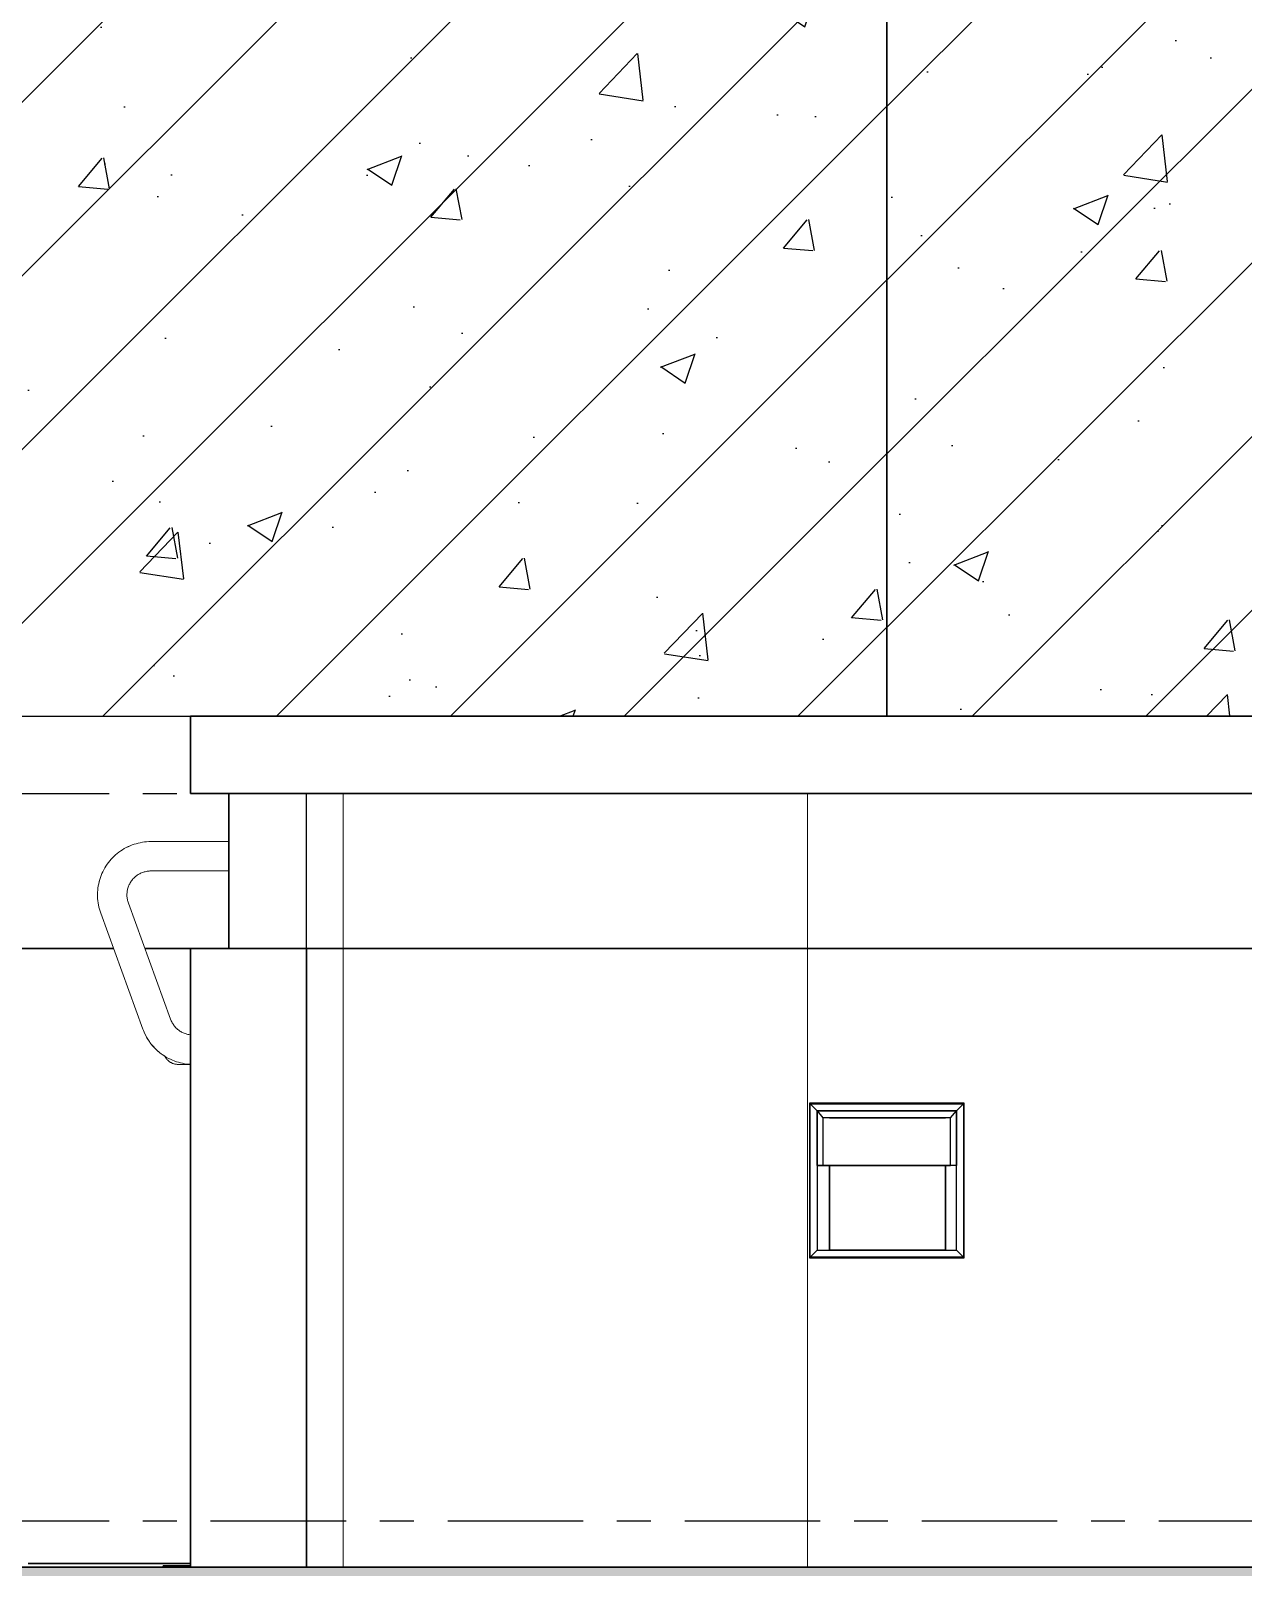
# Model space of a CAD drawing. Header units: millimetres. Extents: x -187664 to 435448, y -313239 to 299894.
# Drawn here: x 312460 to 314026, y 168953 to 170939 of the extents above; entities that cross this region are included whole.
import ezdxf
from ezdxf.xclip import XClip

# ---------------------------------------------------------------- set-up
doc = ezdxf.new("R2010")
doc.units = ezdxf.units.MM
doc.header["$XCLIPFRAME"] = 0
doc.set_wipeout_variables(frame=1)
doc.linetypes.add('CENTER', pattern=[2, 1.25, -0.25, 0.25, -0.25])
doc.linetypes.add('TA_GL_000.70000', pattern=[1.925, 0.7, -0.175, 0.175, -0.175, 0.7])
for name, color, linetype in [('000 - 0_SYM_DWG_GRIDLINE_MAIN_COLOR_251', 7, 'Continuous'), ('000 - CONCRETE_COL_CUT_COLOR_5', 7, 'Continuous'), ('000 - CONCRETE_COL_HATCH_', 7, 'Continuous'), ('000 - CONCRETE_COL_WIPEOUT_', 7, 'Continuous'), ('000 - CONCRETE_PRECAST_MAIN_COLOR_1', 7, 'Continuous'), ('000 - CONCRETE_PRECAST_WIPEOUT_', 7, 'Continuous'), ('000 - EXISTING_BUILDING_MAIN_COLOR_1', 7, 'Continuous'), ('000 - EXISTING_BUILDING_MAIN_COLOR_251', 7, 'Continuous'), ('000 - EXISTING_BUILDING_MAIN_COLOR_3', 7, 'Continuous'), ('000 - EXISTING_BUILDING_WIPEOUT_', 7, 'Continuous'), ('000 - GRID', 7, 'CENTER')]:
    doc.layers.add(name, color=color, linetype=linetype)
doc.styles.add('TA', font='', dxfattribs={"height": 4.5})
doc.styles.get('TA').set_extended_font_data('Cordia New')
pattern_1 = [(50, (1531882.3, 695178.04), (455.46167, -39.84771), [47.625, -523.875]), (355, (1531882.3, 695178.04), (-88.10855, 477.64211), [38.1, -419.10146]), (100.451445, (1531920.25, 695174.7), (367.35312, 437.79438), [40.47502, -445.22561]), (46.1842, (1531882.3, 695305.04), (677.6976, -105.10582), [71.4375, -785.8125]), (96.635558, (1531938.8, 695296.3), (593.51034, 618.5653), [60.71256, -667.83902]), (351.18415, (1531882.3, 695305.04), (593.51034, 618.5653), [57.14992, -628.64933]), (21, (1531945.8, 695273.3), (379.03598, -255.662995), [47.625, -523.875]), (326, (1531945.8, 695273.3), (154.50507, 460.46992), [38.1, -419.1]), (71.451445, (1531977.4, 695252), (533.54105, 204.80692), [40.47502, -445.22484]), (37.5, (1531882.3, 695178.04), (7.721508, 211.387597), [0, -414.02, 0, -425.45, 0, -420.6875]), (7.5, (1531882.3, 695178.04), (167.049156, 250.451437), [0, -242.57, 0, -404.495, 0, -160.3375]), (327.5, (1531740.69, 695178.04), (338.976488, -14.32186), [0, -158.75, 0, -495.3, 0, -657.225]), (317.5, (1531677.2, 695178.04), (370.322953, 63.56623), [0, -206.375, 0, -328.93, 0, -466.725])]

# ---------------------------------------------------------------- blocks, each defined once
blk = doc.blocks.new('Railing - RL10_Baluster Post _Mid_-V1-2140-01 ENTRANCE 1 ELEVATION 1')
at = {"layer": '000 - EXISTING_BUILDING_MAIN_COLOR_1', "color": 7, "lineweight": 9}
for p, q in [((-884057.4, 102804.4), (-884057.4, 102862.5)), ((-884057.4, 102804.4), (-884057.4, 102862.5)), ((-884037.4, 102872.6), (-884037.4, 102804.4)), ((-884037.4, 102872.6), (-884037.4, 102804.4)), ((-884057.4, 102736.4), (-884057.4, 102756.4)), ((-884047.4, 102756.4), (-884047.4, 102756.4)), ((-884047.4, 102756.4), (-884047.4, 102756.4)), ((-884037.4, 102756.4), (-884037.4, 102736.4)), ((-884071.7, 102647.8), (-884071.7, 102736.4)), ((-884023.1, 102736.4), (-884071.7, 102736.4)), ((-884071.7, 102736.4), (-884023.1, 102736.4)), ((-884047.4, 102736.4), (-884057.1, 102736.4)), ((-884057.1, 102736.4), (-884047.4, 102736.4)), ((-884047.4, 102736.4), (-884037.6, 102736.4)), ((-884037.6, 102736.4), (-884047.4, 102736.4)), ((-884023.1, 102736.4), (-884023.1, 102672.5)), ((-884037.4, 102622.6), (-884037.4, 102554.4)), ((-884023.1, 102629.9), (-884023.1, 102550)), ((-884071.7, 102550), (-884071.7, 102605.2)), ((-884057.4, 102554.4), (-884057.4, 102612.5))]:
    blk.add_line(p, q, dxfattribs=at)
at = {"layer": '000 - EXISTING_BUILDING_MAIN_COLOR_1', "color": 7, "lineweight": 9, "flags": 128}
for points in [[(-884057.4, 102804.4), (-884057.4, 102802.9), (-884057.4, 102801.4), (-884057.4, 102799.9), (-884057.4, 102798.4), (-884057.4, 102796.9), (-884057.4, 102795.4), (-884057.4, 102793.9), (-884057.4, 102792.5), (-884057.4, 102791), (-884057.4, 102789.6), (-884057.4, 102788.2), (-884057.4, 102786.9), (-884057.4, 102785.5), (-884057.4, 102784.2), (-884057.4, 102783), (-884057.4, 102781.7), (-884057.4, 102780.5)], [(-884057.4, 102766.4), (-884057.4, 102766.5), (-884057.4, 102766.6), (-884057.4, 102766.7), (-884057.4, 102766.9), (-884057.4, 102767.2), (-884057.4, 102767.5), (-884057.4, 102767.9), (-884057.4, 102768.4), (-884057.4, 102768.9), (-884057.4, 102769.4), (-884057.4, 102770), (-884057.4, 102770.7), (-884057.4, 102771.5), (-884057.4, 102772.2), (-884057.4, 102773.1), (-884057.4, 102773.9), (-884057.4, 102774.9), (-884057.4, 102775.9), (-884057.4, 102776.9), (-884057.4, 102778), (-884057.4, 102779.1), (-884057.4, 102780.2), (-884057.4, 102781.4), (-884057.4, 102782.6), (-884057.4, 102783.9), (-884057.4, 102785.2), (-884057.4, 102786.5), (-884057.4, 102787.9), (-884057.4, 102789.3), (-884057.4, 102790.7), (-884057.4, 102792.1), (-884057.4, 102793.5), (-884057.4, 102795), (-884057.4, 102796.5), (-884057.4, 102798), (-884057.4, 102799.5), (-884057.4, 102801), (-884057.4, 102802.5), (-884057.4, 102804), (-884057.4, 102804.4)], [(-884037.4, 102804.4), (-884037.4, 102802.9), (-884037.4, 102801.4), (-884037.4, 102799.9), (-884037.4, 102798.4), (-884037.4, 102796.9), (-884037.4, 102795.4), (-884037.4, 102793.9), (-884037.4, 102792.5), (-884037.4, 102791), (-884037.4, 102789.6), (-884037.4, 102788.2), (-884037.4, 102786.9), (-884037.4, 102785.5), (-884037.4, 102784.2), (-884037.4, 102783), (-884037.4, 102781.7), (-884037.4, 102780.5), (-884037.4, 102779.4), (-884037.4, 102778.2), (-884037.4, 102777.2), (-884037.4, 102776.1), (-884037.4, 102775.1), (-884037.4, 102774.2), (-884037.4, 102773.3), (-884037.4, 102772.5), (-884037.4, 102771.7), (-884037.4, 102770.9), (-884037.4, 102770.2), (-884037.4, 102769.6), (-884037.4, 102769), (-884037.4, 102768.5), (-884037.4, 102768), (-884037.4, 102767.6), (-884037.4, 102767.3), (-884037.4, 102767), (-884037.4, 102766.8), (-884037.4, 102766.6), (-884037.4, 102766.5), (-884037.4, 102766.4)], [(-884037.4, 102780.2), (-884037.4, 102781.4), (-884037.4, 102782.6), (-884037.4, 102783.9), (-884037.4, 102785.2), (-884037.4, 102786.5), (-884037.4, 102787.9), (-884037.4, 102789.3), (-884037.4, 102790.7), (-884037.4, 102792.1), (-884037.4, 102793.5), (-884037.4, 102795), (-884037.4, 102796.5), (-884037.4, 102798), (-884037.4, 102799.5), (-884037.4, 102801), (-884037.4, 102802.5), (-884037.4, 102804)], [(-884049.9, 102756.7), (-884049.5, 102756.6), (-884049.1, 102756.6), (-884048.7, 102756.5), (-884048.3, 102756.5)], [(-884046.3, 102756.5), (-884045.9, 102756.5), (-884045.5, 102756.6), (-884045.1, 102756.7), (-884044.7, 102756.8), (-884044.3, 102756.9), (-884044, 102757), (-884043.6, 102757.2), (-884043.2, 102757.3), (-884042.9, 102757.5), (-884042.5, 102757.7), (-884042.2, 102757.9), (-884041.8, 102758.1), (-884041.5, 102758.3), (-884041.2, 102758.6), (-884040.9, 102758.8)], [(-884057.4, 102551), (-884057.4, 102552.5), (-884057.4, 102554), (-884057.4, 102554.4)], [(-884037.4, 102554.4), (-884037.4, 102552.9), (-884037.4, 102551.4), (-884037.4, 102550)]]:
    blk.add_lwpolyline(points, dxfattribs=at)
blk = doc.blocks.new('Railing - RL10_Baluster Post _Start_-14379352-2140-01 ENTRANCE 1 ELEVATION 1')
at = {"layer": '000 - EXISTING_BUILDING_MAIN_COLOR_1', "color": 7, "lineweight": 9, "flags": 128}
for points in [[(-885370.6, 102388), (-885374.7, 102388), (-885378.8, 102388), (-885382.6, 102388), (-885386.3, 102388), (-885389.9, 102388), (-885393.3, 102388), (-885396.6, 102388), (-885399.7, 102388), (-885402.6, 102388), (-885405.3, 102388), (-885407.9, 102388), (-885410.3, 102388), (-885412.5, 102388), (-885414.5, 102388), (-885416.3, 102388), (-885417.9, 102388), (-885419.3, 102388), (-885420.5, 102388)], [(-885419.6, 102388), (-885418.3, 102388), (-885416.7, 102388), (-885415, 102388), (-885413, 102388), (-885410.9, 102388), (-885408.6, 102388), (-885406.1, 102388), (-885403.4, 102388), (-885400.5, 102388), (-885397.4, 102388), (-885394.2, 102388), (-885390.9, 102388), (-885387.3, 102388), (-885383.6, 102388), (-885379.8, 102388), (-885375.8, 102388), (-885371.7, 102388), (-885367.5, 102388), (-885363.2, 102388), (-885358.7, 102388), (-885357.4, 102388)], [(-885357.5, 102388), (-885362, 102388), (-885366.3, 102388), (-885369.9, 102388)], [(-885370.6, 102350), (-885374.7, 102350), (-885378.8, 102350), (-885382.6, 102350), (-885386.3, 102350), (-885389.9, 102350), (-885393.3, 102350), (-885396.6, 102350), (-885399.7, 102350), (-885402.6, 102350), (-885405.3, 102350), (-885407.9, 102350), (-885410.3, 102350), (-885412.5, 102350), (-885414.5, 102350), (-885416.3, 102350), (-885417.9, 102350), (-885419.3, 102350), (-885420.5, 102350)], [(-885419.6, 102350), (-885418.3, 102350), (-885416.7, 102350), (-885415, 102350), (-885413, 102350), (-885410.9, 102350), (-885408.6, 102350), (-885406.1, 102350), (-885403.4, 102350), (-885400.5, 102350), (-885397.4, 102350), (-885394.2, 102350), (-885390.9, 102350), (-885387.3, 102350), (-885383.6, 102350), (-885379.8, 102350), (-885375.8, 102350), (-885371.7, 102350), (-885367.5, 102350), (-885363.2, 102350), (-885358.7, 102350), (-885357.4, 102350)], [(-885357.5, 102350), (-885362, 102350), (-885366.3, 102350), (-885369.9, 102350)], [(-885440.9, 102111.6), (-885440.6, 102110.9), (-885440.2, 102110.2), (-885439.9, 102109.6), (-885439.5, 102108.9), (-885439.1, 102108.3), (-885438.6, 102107.7), (-885438.1, 102107.1), (-885437.7, 102106.5), (-885437.1, 102105.9), (-885436.6, 102105.4), (-885436.1, 102104.9), (-885435.5, 102104.4), (-885434.9, 102103.9), (-885434.3, 102103.5), (-885433.6, 102103), (-885433, 102102.6), (-885432.3, 102102.3), (-885431.7, 102101.9), (-885431, 102101.6), (-885430.3, 102101.3), (-885429.5, 102101), (-885428.8, 102100.8), (-885428.1, 102100.6), (-885427.3, 102100.4), (-885426.6, 102100.3), (-885425.9, 102100.2), (-885425.1, 102100.1), (-885424.3, 102100), (-885423.6, 102100), (-885423.4, 102100)], [(-885407.9, 102100), (-885410.3, 102100), (-885412.5, 102100), (-885414.5, 102100), (-885416.3, 102100), (-885417.9, 102100), (-885419.3, 102100), (-885420.5, 102100), (-885421.5, 102100), (-885422.3, 102100), (-885422.8, 102100), (-885423.2, 102100), (-885423.4, 102100), (-885423.4, 102100)], [(-885423.4, 102100), (-885423.3, 102100), (-885423, 102100), (-885422.4, 102100), (-885421.7, 102100), (-885420.8, 102100), (-885419.6, 102100), (-885418.3, 102100), (-885416.7, 102100), (-885415, 102100), (-885413, 102100), (-885410.9, 102100), (-885408.6, 102100), (-885407.4, 102100)]]:
    blk.add_lwpolyline(points, dxfattribs=at)
blk = doc.blocks.new('Railing - Railing-5636891-2140-01 ENTRANCE 1 ELEVATION 1')
at = {"color": 7}
for name in ['Railing - RL10_Baluster Post _Mid_-V1-2140-01 ENTRANCE 1 ELEVATION 1', 'Railing - RL10_Baluster Post _Start_-14379352-2140-01 ENTRANCE 1 ELEVATION 1']:
    blk.add_blockref(name, (0, 0), dxfattribs=at)
blk = doc.blocks.new('DPA_GM_Tactile Tile Line Base - Decision Tactile-12157251-2140-01 ENTRANCE 1 ELEVATION 1')
at = {"layer": '000 - EXISTING_BUILDING_MAIN_COLOR_251'}
h = blk.add_hatch(dxfattribs=at)
h.set_pattern_fill('FP_2', style=0, pattern_type=2)
h.set_pattern_definition([(0, (-885292.4, 101450), (0, 600), []), (90, (-885292.4, 101450), (-600, 4e-14), [])])
h.paths.add_polyline_path([(-885426.1, 101450), (-885407.4, 101450), (-885407.4, 101452), (-885442.4, 101452), (-885442.4, 101450)])
at = {"layer": '000 - EXISTING_BUILDING_MAIN_COLOR_251', "color": 7}
for p, q in [((-885407.4, 101452), (-885442.4, 101452)), ((-885442.4, 101452), (-885407.4, 101452)), ((-885442.4, 101450), (-885442.4, 101452)), ((-885442.4, 101450), (-885442.4, 101452)), ((-885407.4, 101452), (-885442.4, 101452)), ((-885442.4, 101452), (-885407.4, 101452)), ((-885442.4, 101450), (-885442.4, 101452)), ((-885442.4, 101450), (-885442.4, 101452)), ((-885407.4, 101452), (-885442.4, 101452)), ((-885442.4, 101452), (-885407.4, 101452)), ((-885442.4, 101450), (-885442.4, 101452)), ((-885442.4, 101450), (-885442.4, 101452)), ((-885407.4, 101452), (-885442.4, 101452)), ((-885442.4, 101452), (-885407.4, 101452)), ((-885442.4, 101450), (-885442.4, 101452)), ((-885442.4, 101450), (-885442.4, 101452)), ((-885407.4, 101452), (-885442.4, 101452)), ((-885442.4, 101452), (-885407.4, 101452)), ((-885442.4, 101450), (-885442.4, 101452)), ((-885442.4, 101450), (-885442.4, 101452)), ((-885407.4, 101452), (-885442.4, 101452)), ((-885442.4, 101452), (-885407.4, 101452)), ((-885442.4, 101450), (-885442.4, 101452)), ((-885442.4, 101450), (-885442.4, 101452)), ((-885407.4, 101452), (-885442.4, 101452)), ((-885442.4, 101452), (-885407.4, 101452)), ((-885442.4, 101450), (-885442.4, 101452)), ((-885442.4, 101450), (-885442.4, 101452)), ((-885407.4, 101452), (-885442.4, 101452)), ((-885442.4, 101452), (-885407.4, 101452)), ((-885442.4, 101450), (-885442.4, 101452)), ((-885442.4, 101450), (-885442.4, 101452)), ((-885407.4, 101452), (-885442.4, 101452)), ((-885442.4, 101452), (-885407.4, 101452)), ((-885442.4, 101450), (-885442.4, 101452)), ((-885442.4, 101450), (-885442.4, 101452)), ((-885442.4, 101452), (-885407.4, 101452)), ((-885442.4, 101450), (-885442.4, 101452))]:
    blk.add_line(p, q, dxfattribs=at)
blk = doc.blocks.new('Railing - RL8A_Baluster Post _Mid_-V30-2140-01 ENTRANCE 1 ELEVATION 1')
at = {"layer": '000 - EXISTING_BUILDING_MAIN_COLOR_1', "color": 7, "lineweight": 9}
for p, q in [((-884382.4, 102634.3), (-884382.4, 102701)), ((-884362.4, 102711.1), (-884362.4, 102634.3)), ((-884382.4, 102589.3), (-884382.4, 102614.3)), ((-884362.4, 102614.3), (-884362.4, 102589.3)), ((-884397.4, 102550), (-884397.4, 102589.3)), ((-884372.4, 102589.3), (-884397.4, 102589.3)), ((-884396.5, 102589.3), (-884372.4, 102589.3)), ((-884381, 102589.3), (-884363.7, 102589.3)), ((-884363.7, 102589.3), (-884381, 102589.3)), ((-884372.4, 102589.3), (-884359.9, 102589.3)), ((-884347.4, 102589.3), (-884372.4, 102589.3)), ((-884359.1, 102589.3), (-884348.2, 102589.3)), ((-884347.4, 102589.3), (-884347.4, 102550))]:
    blk.add_line(p, q, dxfattribs=at)
at = {"layer": '000 - EXISTING_BUILDING_MAIN_COLOR_1', "color": 7, "lineweight": 9, "flags": 128}
for points in [[(-884382.4, 102634.3), (-884382.4, 102633.5), (-884382.4, 102632.7), (-884382.4, 102631.9), (-884382.4, 102631.1), (-884382.4, 102630.3), (-884382.4, 102629.5), (-884382.4, 102628.8), (-884382.4, 102628), (-884382.4, 102627.2), (-884382.4, 102626.5), (-884382.4, 102625.8), (-884382.4, 102625.1), (-884382.4, 102624.3), (-884382.4, 102623.7), (-884382.4, 102623), (-884382.4, 102622.3), (-884382.4, 102621.7), (-884382.4, 102621.1), (-884382.4, 102620.5), (-884382.4, 102619.9), (-884382.4, 102619.4), (-884382.4, 102618.9), (-884382.4, 102618.4), (-884382.4, 102617.9), (-884382.4, 102617.5), (-884382.4, 102617)], [(-884362.4, 102616.9), (-884362.4, 102617.3), (-884362.4, 102617.8), (-884362.4, 102618.2), (-884362.4, 102618.7), (-884362.4, 102619.2), (-884362.4, 102619.8), (-884362.4, 102620.4), (-884362.4, 102620.9), (-884362.4, 102621.5), (-884362.4, 102622.2), (-884362.4, 102622.8), (-884362.4, 102623.5), (-884362.4, 102624.2), (-884362.4, 102624.9), (-884362.4, 102625.6), (-884362.4, 102626.3), (-884362.4, 102627), (-884362.4, 102627.8), (-884362.4, 102628.6), (-884362.4, 102629.3), (-884362.4, 102630.1), (-884362.4, 102630.9), (-884362.4, 102631.7), (-884362.4, 102632.5), (-884362.4, 102633.3), (-884362.4, 102634.1), (-884362.4, 102634.3)]]:
    blk.add_lwpolyline(points, dxfattribs=at)
at = {"layer": '000 - EXISTING_BUILDING_MAIN_COLOR_1', "color": 7, "lineweight": 9}
blk.add_open_spline([(-884362.4, 102614.3), (-884362.4, 102615.2), (-884362.5, 102616.5), (-884363.1, 102618.1), (-884363.6, 102619.1), (-884364.1, 102619.8), (-884364.6, 102620.6), (-884365.1, 102621.2), (-884365.8, 102621.8), (-884366.5, 102622.4), (-884367.4, 102623), (-884368.5, 102623.6), (-884370.2, 102624.1), (-884372.4, 102624.4), (-884374.6, 102624.1), (-884376.2, 102623.6), (-884377.4, 102623), (-884378.3, 102622.4), (-884379, 102621.8), (-884379.6, 102621.2), (-884380.3, 102620.4), (-884380.9, 102619.5), (-884381.3, 102618.7), (-884381.7, 102617.9), (-884382.2, 102616.5), (-884382.4, 102615.2), (-884382.4, 102614.3)], degree=3, knots=[0, 0, 0, 0, 0.083333, 0.125, 0.166667, 0.1875, 0.208333, 0.25, 0.270833, 0.291667, 0.333333, 0.375, 0.416667, 0.5, 0.583333, 0.625, 0.666667, 0.708333, 0.729167, 0.75, 0.791667, 0.833333, 0.854167, 0.875, 0.916667, 1, 1, 1, 1], dxfattribs=at)
blk = doc.blocks.new('Railing - RL8A_Baluster Post _Start_-17476213-2140-01 ENTRANCE 1 ELEVATION 1')
at = {"layer": '000 - EXISTING_BUILDING_MAIN_COLOR_1', "color": 7, "lineweight": 9}
for p, q in [((-885458.4, 102388), (-885357.4, 102388)), ((-885357.4, 102350), (-885458.4, 102350)), ((-885487.5, 102308.4), (-885432.9, 102158.4)), ((-885468.6, 102145.4), (-885523.2, 102295.4))]:
    blk.add_line(p, q, dxfattribs=at)
at = {"layer": '000 - EXISTING_BUILDING_MAIN_COLOR_1', "color": 7, "lineweight": 9, "flags": 128}
for points in [[(-885523.2, 102295.4), (-885524.1, 102298), (-885524.9, 102300.7), (-885525.6, 102303.4), (-885526.1, 102306.1), (-885526.6, 102308.8), (-885527, 102311.5), (-885527.2, 102314.3), (-885527.3, 102317), (-885527.4, 102319.8), (-885527.3, 102322.5), (-885527.1, 102325.3), (-885526.8, 102328), (-885526.4, 102330.8), (-885525.8, 102333.5), (-885525.2, 102336.2), (-885524.5, 102338.8), (-885523.6, 102341.4), (-885522.7, 102344), (-885521.6, 102346.6), (-885520.5, 102349.1), (-885519.2, 102351.5), (-885517.9, 102354), (-885516.4, 102356.3), (-885514.9, 102358.6), (-885513.3, 102360.8), (-885511.5, 102363), (-885509.7, 102365.1), (-885507.9, 102367.1), (-885505.9, 102369), (-885503.9, 102370.9), (-885501.8, 102372.7), (-885499.6, 102374.4), (-885497.3, 102376), (-885495, 102377.5), (-885492.7, 102378.9), (-885490.2, 102380.2), (-885487.8, 102381.5), (-885485.2, 102382.6), (-885482.7, 102383.6), (-885480.1, 102384.5), (-885477.4, 102385.3), (-885474.8, 102386), (-885472.1, 102386.6), (-885469.4, 102387.1), (-885466.6, 102387.5), (-885463.9, 102387.8), (-885461.1, 102388), (-885458.4, 102388)], [(-885458.4, 102350), (-885459.6, 102350), (-885460.9, 102349.9), (-885462.1, 102349.8), (-885463.3, 102349.6), (-885464.5, 102349.4), (-885465.7, 102349.1), (-885466.9, 102348.8), (-885468.1, 102348.4), (-885469.3, 102348), (-885470.4, 102347.6), (-885471.6, 102347.1), (-885472.7, 102346.5), (-885473.8, 102345.9), (-885474.8, 102345.3), (-885475.9, 102344.6), (-885476.9, 102343.9), (-885477.9, 102343.1), (-885478.8, 102342.3), (-885479.7, 102341.5), (-885480.6, 102340.6), (-885481.5, 102339.7), (-885482.3, 102338.8), (-885483, 102337.8), (-885483.8, 102336.8), (-885484.5, 102335.8), (-885485.1, 102334.7), (-885485.7, 102333.6), (-885486.3, 102332.5), (-885486.8, 102331.4), (-885487.3, 102330.3), (-885487.7, 102329.1), (-885488.1, 102327.9), (-885488.4, 102326.7), (-885488.7, 102325.5), (-885488.9, 102324.3), (-885489.1, 102323.1), (-885489.2, 102321.8), (-885489.3, 102320.6), (-885489.4, 102319.4), (-885489.4, 102318.1), (-885489.3, 102316.9), (-885489.2, 102315.6), (-885489, 102314.4), (-885488.8, 102313.2), (-885488.6, 102312), (-885488.3, 102310.8), (-885487.9, 102309.6), (-885487.5, 102308.4)], [(-885407.4, 102100.1), (-885409.3, 102100.2), (-885412, 102100.5), (-885414.8, 102100.9), (-885417.5, 102101.4), (-885420.2, 102102), (-885422.8, 102102.7), (-885425.5, 102103.5), (-885428.1, 102104.4), (-885430.6, 102105.5), (-885433.2, 102106.6), (-885435.6, 102107.8), (-885438.1, 102109.1), (-885440.4, 102110.6), (-885442.7, 102112.1), (-885445, 102113.7), (-885447.2, 102115.4), (-885449.3, 102117.1), (-885451.3, 102119), (-885453.3, 102120.9), (-885455.2, 102123), (-885457, 102125.1), (-885458.7, 102127.2), (-885460.3, 102129.4), (-885461.8, 102131.7), (-885463.3, 102134.1), (-885464.6, 102136.5), (-885465.9, 102139), (-885467, 102141.5), (-885468.1, 102144), (-885468.6, 102145.4)], [(-885432.9, 102158.4), (-885432.5, 102157.3), (-885432, 102156.1), (-885431.4, 102155), (-885430.8, 102153.9), (-885430.2, 102152.8), (-885429.6, 102151.8), (-885428.8, 102150.8), (-885428.1, 102149.8), (-885427.3, 102148.8), (-885426.5, 102147.9), (-885425.6, 102147), (-885424.7, 102146.2), (-885423.8, 102145.3), (-885422.8, 102144.6), (-885421.8, 102143.8), (-885420.8, 102143.1), (-885419.8, 102142.5), (-885418.7, 102141.8), (-885417.6, 102141.3), (-885416.5, 102140.7), (-885415.3, 102140.2), (-885414.2, 102139.8), (-885413, 102139.4), (-885411.8, 102139.1), (-885410.6, 102138.8), (-885409.4, 102138.5), (-885408.2, 102138.3)]]:
    blk.add_lwpolyline(points, dxfattribs=at)
blk = doc.blocks.new('Railing - Railing-8218938-2140-01 ENTRANCE 1 ELEVATION 1')
at = {"layer": '000 - EXISTING_BUILDING_MAIN_COLOR_1', "color": 7, "lineweight": 9}
for p, q in [((-883477.4, 102949.1), (-884264.6, 102550)), ((-884180.6, 102550), (-883477.4, 102906.5))]:
    blk.add_line(p, q, dxfattribs=at)
at = {"color": 7}
for name in ['Railing - RL8A_Baluster Post _Mid_-V30-2140-01 ENTRANCE 1 ELEVATION 1', 'Railing - RL8A_Baluster Post _Start_-17476213-2140-01 ENTRANCE 1 ELEVATION 1']:
    blk.add_blockref(name, (0, 0), dxfattribs=at)
blk = doc.blocks.new('Top Rail Type - Top Rail_Internal_-8218944-2140-01 ENTRANCE 1 ELEVATION 1')
at = {"layer": '000 - EXISTING_BUILDING_MAIN_COLOR_1', "color": 7, "lineweight": 9}
for p, q in [((-883452.4, 103211.8), (-884372.4, 102745.4)), ((-884355.2, 102711.5), (-883435.2, 103177.9)), ((-884372.4, 102745.4), (-884757.8, 102550)), ((-884673.8, 102550), (-884355.2, 102711.5))]:
    blk.add_line(p, q, dxfattribs=at)
blk = doc.blocks.new('Railing - RL8A_Baluster Post _Mid_-V136-2140-01 ENTRANCE 1 ELEVATION 1')
at = {"layer": '000 - EXISTING_BUILDING_MAIN_COLOR_1', "color": 7, "lineweight": 9}
for p, q in [((-884362.4, 102634.3), (-884362.4, 102707.9)), ((-884382.4, 102697.7), (-884382.4, 102634.3)), ((-884382.4, 102614.3), (-884382.4, 102589.3)), ((-884362.4, 102589.3), (-884362.4, 102614.3)), ((-884372.4, 102589.3), (-884396.5, 102589.3)), ((-884396.5, 102589.3), (-884372.4, 102589.3)), ((-884381, 102589.3), (-884363.7, 102589.3)), ((-884363.7, 102589.3), (-884381, 102589.3)), ((-884372.4, 102589.3), (-884359.9, 102589.3)), ((-884359.9, 102589.3), (-884372.4, 102589.3)), ((-884359.1, 102589.3), (-884348.2, 102589.3)), ((-884348.2, 102589.3), (-884359.1, 102589.3))]:
    blk.add_line(p, q, dxfattribs=at)
at = {"layer": '000 - EXISTING_BUILDING_MAIN_COLOR_1', "color": 7, "lineweight": 9, "flags": 128}
for points in [[(-884382.4, 102634.3), (-884382.4, 102633.5), (-884382.4, 102632.7), (-884382.4, 102631.9), (-884382.4, 102631.1), (-884382.4, 102630.3), (-884382.4, 102629.5), (-884382.4, 102628.8), (-884382.4, 102628), (-884382.4, 102627.2), (-884382.4, 102626.5), (-884382.4, 102625.8), (-884382.4, 102625.1), (-884382.4, 102624.3)], [(-884362.4, 102624.2), (-884362.4, 102624.9), (-884362.4, 102625.6), (-884362.4, 102626.3), (-884362.4, 102627), (-884362.4, 102627.8), (-884362.4, 102628.6), (-884362.4, 102629.3), (-884362.4, 102630.1), (-884362.4, 102630.9), (-884362.4, 102631.7), (-884362.4, 102632.5), (-884362.4, 102633.3), (-884362.4, 102634.1), (-884362.4, 102634.3)], [(-884382.4, 102619.4), (-884382.4, 102618.9), (-884382.4, 102618.4), (-884382.4, 102617.9), (-884382.4, 102617.5)], [(-884362.4, 102616.9), (-884362.4, 102617.3), (-884362.4, 102617.8), (-884362.4, 102618.2), (-884362.4, 102618.7), (-884362.4, 102619.2)]]:
    blk.add_lwpolyline(points, dxfattribs=at)
blk = doc.blocks.new('Railing - RL8A_Baluster Post _Start_-V137-2140-01 ENTRANCE 1 ELEVATION 1')
at = {"layer": '000 - EXISTING_BUILDING_MAIN_COLOR_1', "color": 7, "lineweight": 9}
for p, q in [((-885370.1, 102388), (-885458.4, 102388)), ((-885458.4, 102350), (-885405.4, 102350)), ((-885363.9, 102350), (-885357.4, 102350)), ((-885432.9, 102158.4), (-885487.5, 102308.4)), ((-885523.2, 102295.4), (-885468.6, 102145.4))]:
    blk.add_line(p, q, dxfattribs=at)
at = {"layer": '000 - EXISTING_BUILDING_MAIN_COLOR_1', "color": 7, "lineweight": 9, "flags": 128}
for points in [[(-885458.4, 102388), (-885461.1, 102388), (-885463.9, 102387.8), (-885466.6, 102387.5), (-885469.4, 102387.1), (-885472.1, 102386.6), (-885474.8, 102386), (-885477.4, 102385.3), (-885480.1, 102384.5), (-885482.7, 102383.6), (-885485.2, 102382.6), (-885487.8, 102381.4), (-885490.2, 102380.2), (-885492.7, 102378.9), (-885495, 102377.5), (-885497.3, 102376), (-885499.6, 102374.4), (-885501.8, 102372.7), (-885503.9, 102370.9), (-885505.9, 102369), (-885507.9, 102367.1), (-885509.8, 102365.1), (-885511.6, 102363), (-885513.3, 102360.8), (-885514.9, 102358.6), (-885516.4, 102356.3), (-885517.9, 102353.9), (-885519.2, 102351.5), (-885520.5, 102349.1), (-885521.6, 102346.6), (-885522.7, 102344), (-885523.6, 102341.4), (-885524.5, 102338.8), (-885525.2, 102336.1), (-885525.8, 102333.5), (-885526.4, 102330.7), (-885526.8, 102328), (-885527.1, 102325.3), (-885527.3, 102322.5), (-885527.4, 102319.8), (-885527.3, 102317), (-885527.2, 102314.2), (-885527, 102311.5), (-885526.6, 102308.8), (-885526.1, 102306), (-885525.6, 102303.3), (-885524.9, 102300.7), (-885524.1, 102298), (-885523.2, 102295.4)], [(-885462.1, 102349.8), (-885460.8, 102349.9), (-885459.6, 102350), (-885458.4, 102350)], [(-885487.5, 102308.4), (-885487.9, 102309.6), (-885488.3, 102310.8), (-885488.6, 102312)], [(-885468.6, 102145.4), (-885467.6, 102142.8), (-885466.5, 102140.3), (-885465.3, 102137.8), (-885464, 102135.4), (-885462.6, 102133), (-885461.1, 102130.7), (-885459.6, 102128.4), (-885457.9, 102126.2), (-885456.1, 102124.1), (-885454.3, 102122)], [(-885454.1, 102121.9), (-885452.4, 102120), (-885450.4, 102118.1), (-885448.3, 102116.3), (-885446.2, 102114.6), (-885444, 102112.9), (-885441.7, 102111.4), (-885439.4, 102109.9), (-885438.1, 102109.2)]]:
    blk.add_lwpolyline(points, dxfattribs=at)
blk = doc.blocks.new('Railing - Railing-16688081-2140-01 ENTRANCE 1 ELEVATION 1')
at = {"color": 7}
for name in ['Railing - RL8A_Baluster Post _Mid_-V136-2140-01 ENTRANCE 1 ELEVATION 1', 'Railing - RL8A_Baluster Post _Start_-V137-2140-01 ENTRANCE 1 ELEVATION 1']:
    blk.add_blockref(name, (0, 0), dxfattribs=at)
blk = doc.blocks.new('DPA_Drainage Gutter_Landscape_Type A - DPA_Drainage Gutter_Landscape_Type A-20150989-2140-01 ENTRANCE 1 ELEVATION 1')
at = {"layer": '000 - EXISTING_BUILDING_MAIN_COLOR_251', "color": 7}
for p, q in [((-885407.4, 101455), (-885617.1, 101455)), ((-885617.1, 101455), (-885407.4, 101455)), ((-885610.1, 101455), (-885603.1, 101455)), ((-885603.1, 101455), (-885610.1, 101455)), ((-885610.1, 101455), (-885603.1, 101455)), ((-885603.1, 101455), (-885610.1, 101455)), ((-885610.1, 101455), (-885407.4, 101455)), ((-885407.4, 101455), (-885610.1, 101455)), ((-885610.1, 101455), (-885407.4, 101455)), ((-885407.4, 101455), (-885610.1, 101455)), ((-885596.1, 101455), (-885583.1, 101455)), ((-885583.1, 101455), (-885596.1, 101455)), ((-885596.1, 101455), (-885583.1, 101455)), ((-885583.1, 101455), (-885596.1, 101455)), ((-885576.1, 101455), (-885563.1, 101455)), ((-885563.1, 101455), (-885576.1, 101455)), ((-885576.1, 101455), (-885563.1, 101455)), ((-885563.1, 101455), (-885576.1, 101455)), ((-885556.1, 101455), (-885543.1, 101455)), ((-885543.1, 101455), (-885556.1, 101455)), ((-885556.1, 101455), (-885543.1, 101455)), ((-885543.1, 101455), (-885556.1, 101455)), ((-885536.1, 101455), (-885523.1, 101455)), ((-885523.1, 101455), (-885536.1, 101455)), ((-885536.1, 101455), (-885523.1, 101455)), ((-885523.1, 101455), (-885536.1, 101455)), ((-885516.1, 101455), (-885503.1, 101455)), ((-885503.1, 101455), (-885516.1, 101455)), ((-885516.1, 101455), (-885503.1, 101455)), ((-885503.1, 101455), (-885516.1, 101455)), ((-885496.1, 101455), (-885483.1, 101455)), ((-885483.1, 101455), (-885496.1, 101455)), ((-885496.1, 101455), (-885483.1, 101455)), ((-885483.1, 101455), (-885496.1, 101455)), ((-885476.1, 101455), (-885463.1, 101455)), ((-885463.1, 101455), (-885476.1, 101455)), ((-885476.1, 101455), (-885463.1, 101455)), ((-885463.1, 101455), (-885476.1, 101455)), ((-885456.1, 101455), (-885443.1, 101455)), ((-885443.1, 101455), (-885456.1, 101455)), ((-885456.1, 101455), (-885443.1, 101455)), ((-885443.1, 101455), (-885456.1, 101455)), ((-885436.1, 101455), (-885423.1, 101455)), ((-885423.1, 101455), (-885436.1, 101455)), ((-885436.1, 101455), (-885423.1, 101455)), ((-885423.1, 101455), (-885436.1, 101455)), ((-885416.1, 101455), (-885407.4, 101455)), ((-885407.4, 101455), (-885416.1, 101455)), ((-885416.1, 101455), (-885407.4, 101455)), ((-885407.4, 101455), (-885416.1, 101455))]:
    blk.add_line(p, q, dxfattribs=at)
blk = doc.blocks.new('DPA_LIGHTING_WALL MOUNT_WLL711_A - PASITO_Asymmetrical 150_x90_-20207251-2140-01 ENTRANCE 1 ELEVATION 1')
at = {"layer": '000 - EXISTING_BUILDING_MAIN_COLOR_3', "color": 7}
for p, q in [((-894007.4, 102050), (-894207.4, 102050)), ((-894207.4, 102050), (-894207.4, 101850)), ((-894197.4, 102040), (-894206.4, 102049)), ((-894206.4, 101851), (-894206.4, 102049)), ((-894206.4, 102049), (-894008.4, 102049)), ((-894008.4, 102049), (-894017.4, 102040)), ((-894008.4, 102049), (-894008.4, 101851)), ((-894007.4, 101850), (-894007.4, 102050)), ((-894197.4, 102040), (-894197.4, 101860)), ((-894017.4, 102040), (-894197.4, 102040)), ((-894197.4, 102040), (-894017.4, 102040)), ((-894197.4, 102040), (-894190.2, 102031)), ((-894197.4, 101969.5), (-894197.4, 102040)), ((-894025.2, 102031), (-894190.2, 102031)), ((-894190.2, 102031), (-894190.2, 101969.4)), ((-894181.7, 102031), (-894031.9, 102031)), ((-894031.9, 102031), (-894181.7, 102031)), ((-894025.2, 102031), (-894017.4, 102040)), ((-894025.2, 101969.4), (-894025.2, 102031)), ((-894017.4, 101860), (-894017.4, 102040)), ((-894017.4, 102040), (-894017.4, 101969.5)), ((-894197.4, 101969.5), (-894190.2, 101969.4)), ((-894017.4, 101969.5), (-894197.4, 101969.5)), ((-894190.2, 101969.4), (-894025.2, 101969.4)), ((-894181.7, 101860), (-894181.7, 101969.4)), ((-894181.7, 101969.4), (-894181.7, 101860)), ((-894031.9, 101969.4), (-894031.9, 101860)), ((-894031.9, 101860), (-894031.9, 101969.4)), ((-894017.4, 101969.5), (-894025.2, 101969.4)), ((-894207.4, 101850), (-894007.4, 101850)), ((-894206.4, 101851), (-894197.4, 101860)), ((-894008.4, 101851), (-894206.4, 101851)), ((-894197.4, 101860), (-894181.7, 101860)), ((-894181.7, 101860), (-894031.9, 101860)), ((-894031.9, 101860), (-894181.7, 101860)), ((-894031.9, 101860), (-894017.4, 101860)), ((-894008.4, 101851), (-894017.4, 101860))]:
    blk.add_line(p, q, dxfattribs=at)
blk = doc.blocks.new('*U4920')
at = {"color": 7}
blk.add_wipeout([(0, 0), (1380, 0), (1380, 2999.5), (0, 2999.5)], dxfattribs=at).dxf.layer = '000 - CONCRETE_PRECAST_WIPEOUT_'
at = {"layer": '000 - CONCRETE_COL_HATCH_'}
h = blk.add_hatch(dxfattribs=at)
h.set_pattern_fill('ANSI31')
h.set_pattern_definition([(45, (1531882.3, 697677.54), (-112.253202, 112.253202), [])])
h.paths.add_polyline_path([(0, 0), (1380, 0), (1380, 2999.5), (0, 2999.5)])
h = blk.add_hatch(dxfattribs=at)
h.set_pattern_fill('AR-CONC', scale=0.05)
h.set_pattern_definition(pattern_1)
h.paths.add_polyline_path([(0, 0), (1380, 0), (1380, 2999.5), (0, 2999.5)])
at = {"layer": '000 - CONCRETE_PRECAST_MAIN_COLOR_1', "color": 7}
blk.add_lwpolyline([(0, 0), (1380, 0), (1380, 2999.5), (0, 2999.5)], close=True, dxfattribs=at)
blk = doc.blocks.new('*U4921')
at = {"color": 7}
blk.add_wipeout([(0, 0), (1500, 0), (1500, 3000), (0, 3000)], dxfattribs=at).dxf.layer = '000 - CONCRETE_PRECAST_WIPEOUT_'
at = {"layer": '000 - CONCRETE_COL_HATCH_'}
h = blk.add_hatch(dxfattribs=at)
h.set_pattern_fill('ANSI31')
h.set_pattern_definition([(45, (1531882.3, 697678.04), (-112.253202, 112.253202), [])])
h.paths.add_polyline_path([(0, 0), (1500, 0), (1500, 3000), (0, 3000)])
h = blk.add_hatch(dxfattribs=at)
h.set_pattern_fill('AR-CONC', scale=0.05)
h.set_pattern_definition(pattern_1)
h.paths.add_polyline_path([(0, 0), (1500, 0), (1500, 3000), (0, 3000)])
at = {"layer": '000 - CONCRETE_PRECAST_MAIN_COLOR_1', "color": 7}
blk.add_lwpolyline([(0, 0), (1500, 0), (1500, 3000), (0, 3000)], close=True, dxfattribs=at)
blk = doc.blocks.new('C-1-PP19-AR-2140-01-D_20260610-100004_ELEVATION_1_EXBOT')
at = {"color": 7}
blk.add_wipeout([(-1600, 101450), (26375, 101450), (26375, 105550), (-1600, 105550)], dxfattribs=at).dxf.layer = '000 - EXISTING_BUILDING_WIPEOUT_'
at = {"layer": '000 - EXISTING_BUILDING_MAIN_COLOR_251', "lineweight": 9}
h = blk.add_hatch(dxfattribs=at)
h.set_pattern_fill('FP_26', style=0, pattern_type=2)
h.set_pattern_definition([(90, (12875, 101450), (-1500, 9e-14), [])])
h.paths.add_polyline_path([(-1600, 102550), (8124.5, 102550), (9755, 103376.5), (9755, 105550), (-1600, 105550), (-1600, 102735)])
h.paths.add_polyline_path([(9479.3, 102550), (9755, 102550), (9755, 103083.9), (9479.3, 102944.1), (9479.3, 102735)])
h.paths.add_polyline_path([(9405, 102550), (9405, 102906.5), (8859.3, 102629.9), (8860.1, 102550), (9365.4, 102550)])
h.paths.add_polyline_path([(8208.6, 102550), (8485, 102550), (8485.9, 102589.3), (8500, 102589.3), (8500, 102697.7), (8242.4, 102567.1)])
h.paths.add_polyline_path([(8535, 102550), (8617.7, 102550), (8810.7, 102647.8), (8810.7, 102736.4), (8825.3, 102736.4), (8826.3, 102756.4), (8844.7, 102756.4), (8845.3, 102736.4), (8859.3, 102736.4), (8859.3, 102672.5), (9405, 102949.2), (9405.9, 103060.7), (9420, 103060.7), (9420, 103164.1), (8845, 102872.6), (8844.7, 102763.8), (8842.1, 102759.4), (8832.3, 102756.8), (8827.4, 102760.1), (8825.3, 102763.8), (8825, 102785.4), (8825, 102862.5), (8520, 102707.9), (8520, 102589.3), (8535, 102589.3), (8535, 102576.5)])
h.paths.add_polyline_path([(8810.7, 102550), (8810.7, 102605.2), (8701.8, 102550), (8803.9, 102550)])
h.paths.add_polyline_path([(9479.3, 102986.7), (9755, 103126.5), (9755, 103333.9), (9465, 103186.3), (9464.7, 103078.1), (9462.1, 103073.6), (9452.4, 103071.1), (9447.4, 103074.4), (9445.3, 103078.1), (9445, 103099.7), (9444.7, 103176.6), (9440, 103174.2), (9440, 103060.7), (9445.3, 103060.7), (9446.3, 103070.7), (9464.7, 103070.7), (9465.3, 103050.7), (9479.3, 103050.7)])
h.paths.add_polyline_path([(4725, 104350), (4525, 104350), (4525, 104550), (4725, 104550)])
h.paths.add_polyline_path([(-1012.5, 104350), (-1212.5, 104350), (-1212.5, 104550), (-1012.5, 104550)])
h.paths.add_polyline_path([(1725, 104350), (1525, 104350), (1525, 104550), (1725, 104550)])
h.paths.add_polyline_path([(7525, 104350), (7525, 104550), (7725, 104550), (7725, 104350)])
h = blk.add_hatch(dxfattribs=at)
h.set_pattern_fill('FP_17', style=0, pattern_type=2)
h.set_pattern_definition([(90, (-1425, 102550), (-600, 4e-14), [])])
h.paths.add_polyline_path([(-1400, 102250), (600, 102250), (600.8, 102350.4), (601.9, 102355.3), (602.4, 102356.6), (605.9, 102360.9), (610.1, 102363.5), (611.4, 102364.5), (618.9, 102364.5), (619.8, 102363.1), (624.3, 102360.7), (628.5, 102355.7), (629, 102347.2), (629.9, 102326.9), (630, 102309), (630, 102250), (1250, 102250), (1250.8, 102350.4), (1252.4, 102355.4), (1252.4, 102356.6), (1255.9, 102360.9), (1260.1, 102363.5), (1261.4, 102364.5), (1268.9, 102364.5), (1269.8, 102363.1), (1274.3, 102360.7), (1278.5, 102355.7), (1279, 102347.2), (1279.9, 102326.9), (1280, 102309), (1280, 102250), (1900, 102250), (1900.8, 102350.4), (1902.4, 102355.4), (1902.4, 102356.6), (1905.9, 102360.9), (1910.1, 102363.5), (1911.4, 102364.5), (1918.9, 102364.5), (1919.8, 102363.1), (1924.3, 102360.7), (1928.5, 102355.7), (1929, 102347.2), (1929.9, 102326.9), (1930, 102309), (1930, 102250), (2550, 102250), (2550.8, 102350.4), (2552.4, 102355.4), (2552.4, 102356.6), (2555.9, 102360.9), (2560.1, 102363.5), (2561.4, 102364.5), (2568.9, 102364.5), (2569.8, 102363.1), (2574.3, 102360.7), (2578.5, 102355.7), (2579, 102347.2), (2579.9, 102326.9), (2580, 102309), (2580, 102250), (3200, 102250), (3200.8, 102350.4), (3202.4, 102355.4), (3202.4, 102356.6), (3205.9, 102360.9), (3210.1, 102363.5), (3211.4, 102364.5), (3218.9, 102364.5), (3219.8, 102363.1), (3224.3, 102360.7), (3228.5, 102355.7), (3229, 102347.2), (3229.9, 102326.9), (3230, 102310.2), (3230, 102250), (7375.7, 102250), (7358.4, 102300.2), (7355, 102321.4), (7363.8, 102351.7), (7373.4, 102365.3), (7379.1, 102371), (7388.1, 102376.8), (7402.6, 102383.9), (7424, 102388), (7524.9, 102388), (7524.9, 102450), (7475, 102450), (7475, 102550), (-1400, 102550), (-1400, 102418)])
h.paths.add_polyline_path([(7424, 102350), (7424, 102350.7), (7422.3, 102349.9)])
h.paths.add_polyline_path([(7416.1, 102250), (7524.9, 102250), (7524.5, 102350), (7420.5, 102348.9), (7405.5, 102343.9), (7394.3, 102326.7), (7396.1, 102305.2), (7416.1, 102250)])
h.paths.add_polyline_path([(7394.3, 102308.2), (7394.9, 102308.4), (7394.2, 102308.4)])
h = blk.add_hatch(dxfattribs=at)
h.set_pattern_fill('FP_16', style=0, pattern_type=2)
h.set_pattern_definition([(90, (9875, 101450), (-600, 4e-14), [])])
h.paths.add_polyline_path([(537.7, 101450), (552.9, 101450), (552.9, 101455), (600, 101455), (600, 102250), (-1600, 102250), (-1599.2, 101450), (-1565, 101450.6), (-1565, 101452), (-1135, 101452), (-1135, 101450), (-1115, 101450), (-1115, 101452), (-685, 101452), (-685, 101450), (-667.5, 101450), (-667.5, 101455), (-72.5, 101455), (-72.5, 101450), (-57.3, 101450), (-57.3, 101455), (537.7, 101455)])
h.paths.add_polyline_path([(7250.1, 101450), (7265.3, 101450), (7265.3, 101455), (7475, 101455), (7474, 102100.1), (7454.4, 102101), (7444.9, 102106.2), (7442.4, 102110.9), (7428.2, 102122), (7413.1, 102147.3), (7375.7, 102250), (3230, 102250), (3230, 101455), (3588.8, 101455), (3588.8, 101450), (3604, 101450), (3604, 101455), (4199, 101455), (4199, 101450), (4214.2, 101450), (4214.2, 101455), (4809.2, 101455), (4809.2, 101450), (4824.4, 101450), (4824.4, 101455), (5419.4, 101455), (5419.4, 101450), (5434.6, 101450), (5434.9, 101455), (6029.6, 101455), (6029.6, 101450), (6044.9, 101450), (6044.9, 101455), (6639.9, 101455), (6639.9, 101450), (6655.1, 101450), (6655.1, 101455), (7250.1, 101455)])
h.paths.add_polyline_path([(1147.9, 101450), (1163.1, 101450), (1163.1, 101455), (1250, 101455), (1250, 102250), (630, 102250), (630, 101455), (1147.9, 101455)])
h.paths.add_polyline_path([(1758.1, 101450), (1773.4, 101450), (1773.4, 101455), (1900, 101455), (1900, 102250), (1280, 102250), (1280, 101455), (1758.1, 101455)])
h.paths.add_polyline_path([(2368.4, 101450), (2383.6, 101450), (2383.6, 101455), (2550, 101455), (2550, 102250), (1930, 102250), (1930, 101455), (2368.4, 101455)])
h.paths.add_polyline_path([(2978.6, 101450), (2993.8, 101450), (2993.8, 101455), (3200, 101455), (3200, 102250), (2580, 102250), (2580, 101455), (2978.6, 101455)])
h.paths.add_polyline_path([(4761, 101850), (4675, 101850), (4675, 102050), (4875, 102050), (4875, 101850)])
h.paths.add_polyline_path([(-1303.3, 101850), (-1325, 101850), (-1325, 102050), (-1125, 102050), (-1125, 101850)])
h.paths.add_polyline_path([(1675, 101850), (1675, 102050), (1875, 102050), (1875, 101850), (1841.2, 101850)])
h.paths.add_polyline_path([(7475, 102139.2), (7475, 102250), (7416.1, 102250), (7451.7, 102155.6), (7461.2, 102143.5), (7474.8, 102139.2)])
h = blk.add_hatch(dxfattribs=at)
h.set_pattern_fill('FP_1', style=0, pattern_type=2)
h.set_pattern_definition([(50, (38538.46, 0), (728.7365, -63.7558), [76.2, -838.2]), (355, (38538.5, 0), (-140.9716, 764.2276), [60.96, -670.56]), (100.451, (38599.2, -5.3), (587.77, 700.4668), [64.76, -712.36]), (46.184, (38538.5, 203.2), (1084.316, -168.171), [114.3, -1257.3]), (96.636, (38628.8, 189.2), (949.61, 989.71), [97.14, -1068.54]), (351.184, (38538.5, 203.2), (949.62, 989.701), [91.44, -1005.84]), (21, (38640.06, 152.4), (606.458, -409.0606), [76.2, -838.2]), (326, (38640.1, 152.4), (247.2083, 736.753), [60.96, -670.56]), (71.451, (38690.6, 118.3), (853.6683, 327.6855), [64.76, -712.36]), (37.5, (38538.46, 0), (12.3547, 338.2201), [33.528, -628.904, 33.528, -647.192, -673.1]), (37.5, (38538.46, 0), (12.3547, 338.2201), [-1343.152, 33.528, -639.572]), (7.5, (38538.46, 0), (267.2789, 400.7221), [33.528, -354.584, 33.528, -613.664, -256.54]), (7.5, (38538.46, 0), (267.2789, 400.7221), [-1035.304, 33.528, -223.012]), (327.5, (38311.9, 0), (542.3633, -22.91534), [33.528, -220.472, 33.528, -758.952, -1051.56]), (327.5, (38311.9, 0), (542.3633, -22.91534), [-1046.48, 33.528, -1018.032]), (317.5, (38210.3, 0), (592.517, 101.7071), [33.528, -296.672, 33.528, -492.76, -746.76]), (317.5, (38210.3, 0), (592.517, 101.7071), [-856.488, 33.528, -713.232])])
h.paths.add_polyline_path([(-5983.3, 101300), (43705.4, 101300), (43705.4, 101450), (-5983.3, 101450)])
at = {"layer": '000 - EXISTING_BUILDING_MAIN_COLOR_3', "lineweight": 9}
h = blk.add_hatch(dxfattribs=at)
h.set_pattern_fill('FP_18', style=0, pattern_type=2)
h.set_pattern_definition([(90, (6863.2, 102550), (-600, 4e-14), [])])
h.paths.add_polyline_path([(18461.9, 102250), (26350, 102250), (26350, 102450), (7624.9, 102450), (7625, 102250), (18237.3, 102250)])
h = blk.add_hatch(dxfattribs=at)
h.set_pattern_fill('FP_4', style=0, pattern_type=2)
h.set_pattern_definition([(90, (26063.2, 101450), (-600, 4e-14), [])])
h.paths.add_polyline_path([(20820.3, 101450), (26225, 101450), (26225, 102250), (7625, 102250), (7625, 101450), (20708, 101450)])
h.paths.add_polyline_path([(23475, 101850), (23275, 101850), (23275, 102050), (23475, 102050), (23475, 101942.5)])
h.paths.add_polyline_path([(25663.2, 101850), (25663.2, 102050), (25863.2, 102050), (25863.2, 101850)])
h.paths.add_polyline_path([(20275, 101850), (20275, 102050), (20475, 102050), (20475, 101850)])
h.paths.add_polyline_path([(17275, 101850), (17275, 102050), (17475, 102050), (17475, 101850), (17338.9, 101850)])
h.paths.add_polyline_path([(11475, 101850), (11275, 101850), (11275, 102050), (11475, 102050), (11475, 101942.5)])
h.paths.add_polyline_path([(8275, 101850), (8275, 102050), (8475, 102050), (8475, 101850), (8354.7, 101850)])
h.paths.add_polyline_path([(14275, 101850), (14275, 102050), (14475, 102050), (14475, 101850), (14419.1, 101850)])
at = {"layer": '000 - EXISTING_BUILDING_MAIN_COLOR_251', "color": 7}
for p, q in [((8124.5, 102550), (-1600, 102550)), ((-1600, 102550), (8124.5, 102550)), ((8124.5, 102550), (-1400, 102550)), ((-1400, 102550), (8124.5, 102550)), ((8485, 102550), (8208.6, 102550)), ((8208.6, 102550), (8485, 102550)), ((8485, 102550), (8208.6, 102550)), ((8208.6, 102550), (8485, 102550)), ((8617.7, 102550), (8535, 102550)), ((8535, 102550), (8617.7, 102550)), ((8617.7, 102550), (8535, 102550)), ((8535, 102550), (8617.7, 102550)), ((8810.7, 102550), (8701.8, 102550)), ((8701.8, 102550), (8810.7, 102550)), ((8810.7, 102550), (8701.8, 102550)), ((8701.8, 102550), (8810.7, 102550)), ((3230, 102250), (7375.7, 102250)), ((7375.7, 102250), (3230, 102250)), ((3230, 102250), (7375.7, 102250)), ((7375.7, 102250), (3230, 102250)), ((7416.1, 102250), (7627, 102250)), ((7627, 102250), (7416.1, 102250)), ((7416.1, 102250), (7627, 102250)), ((7627, 102250), (7416.1, 102250)), ((7475, 101450), (7475, 102250)), ((-1600, 101450), (7627, 101450)), ((7625, 101450), (7475, 101450)), ((7475, 101450), (7625, 101450))]:
    blk.add_line(p, q, dxfattribs=at)
at = {"layer": '000 - EXISTING_BUILDING_MAIN_COLOR_251', "color": 7, "lineweight": 25}
blk.add_line((43705.4, 101450), (-5983.3, 101450), dxfattribs=at)
at = {"layer": '000 - EXISTING_BUILDING_MAIN_COLOR_3', "color": 7}
for p, q in [((7475, 102450), (9910, 102450)), ((26375, 102450), (7475, 102450)), ((7524.9, 102250), (7524.9, 102450)), ((7524.9, 102450), (7524.9, 102250)), ((7524.9, 102450), (7624.9, 102450)), ((7524.9, 102450), (7624.9, 102450)), ((7624.9, 102250), (7624.9, 102450)), ((26350, 102450), (7624.9, 102450)), ((7627, 102450), (7625, 102450)), ((7627, 102450), (10122.5, 102450)), ((10122.5, 102450), (7750, 102450)), ((26250, 102450), (7750, 102450)), ((7750, 102450), (25750, 102450)), ((7750, 102450), (26250, 102450)), ((7475, 102250), (7475, 101450)), ((7475, 102250), (7625, 102250)), ((7475, 102250), (7625, 102250)), ((7624.9, 102250), (7524.9, 102250)), ((7524.9, 102250), (7624.9, 102250)), ((7624.9, 102250), (26350, 102250)), ((7625, 101450), (7625, 102250)), ((7625, 102250), (7750, 102250)), ((26225, 102250), (7625, 102250)), ((7625, 102250), (7625, 101450)), ((7625, 101450), (7625, 102250)), ((26250, 102250), (7750, 102250)), ((7750, 101450), (7625, 101450)), ((7625, 101450), (26225, 101450)), ((7625, 101450), (7627, 101450)), ((7627, 101450), (7750, 101450)), ((7750, 101450), (7627, 101450))]:
    blk.add_line(p, q, dxfattribs=at)
at = {"layer": '000 - EXISTING_BUILDING_MAIN_COLOR_1', "color": 7, "lineweight": 9}
for name in ['Top Rail Type - Top Rail_Internal_-8218944-2140-01 ENTRANCE 1 ELEVATION 1', 'Railing - Railing-8218938-2140-01 ENTRANCE 1 ELEVATION 1', 'Railing - Railing-5636891-2140-01 ENTRANCE 1 ELEVATION 1', 'Railing - Railing-16688081-2140-01 ENTRANCE 1 ELEVATION 1']:
    blk.add_blockref(name, (892882.4, 0), dxfattribs=at)
at = {"layer": '000 - EXISTING_BUILDING_MAIN_COLOR_251', "color": 7}
for name in ['DPA_Drainage Gutter_Landscape_Type A - DPA_Drainage Gutter_Landscape_Type A-20150989-2140-01 ENTRANCE 1 ELEVATION 1', 'DPA_GM_Tactile Tile Line Base - Decision Tactile-12157251-2140-01 ENTRANCE 1 ELEVATION 1']:
    blk.add_blockref(name, (892882.4, 0), dxfattribs=at)
at = {"layer": '000 - EXISTING_BUILDING_MAIN_COLOR_3', "color": 7}
blk.add_blockref('DPA_LIGHTING_WALL MOUNT_WLL711_A - PASITO_Asymmetrical 150_x90_-20207251-2140-01 ENTRANCE 1 ELEVATION 1', (902482.4, 0), dxfattribs=at)
at = {"layer": '000 - CONCRETE_PRECAST_MAIN_COLOR_1', "color": 7}
blk.add_blockref('*U4920', (8375, 102550.5), dxfattribs=at)
blk.add_blockref('*U4921', (6875, 102550), dxfattribs=at)
at = {"layer": '000 - EXISTING_BUILDING_MAIN_COLOR_3', "color": 7}
for p, q in [((12829, 102550), (7475, 102550)), ((7475, 102450), (7475, 102550)), ((7475, 102550), (7475, 102450)), ((7475, 102550), (26375, 102550))]:
    blk.add_line(p, q, dxfattribs=at)
blk = doc.blocks.new('*U4935')
at = {"layer": '000 - 0_SYM_DWG_GRIDLINE_MAIN_COLOR_251', "color": 7, "linetype": 'ByBlock', "ltscale": 5}
blk.add_line((20, 0), (-674.447, 0), dxfattribs=at)
at = {"color": 7, "style": 'TA', "flags": 1}
blk.add_attdef('LOCATION', (6, -6), '', height=4.5, rotation=270, dxfattribs=at)

msp = doc.modelspace()

# ---------------------------------------------------------------- block references
at = {"color": 7}
ref = msp.add_blockref('C-1-PP19-AR-2140-01-D_20260610-100004_ELEVATION_1_EXBOT', (305191.107, 67502.983), dxfattribs=at)
XClip(ref).set_block_clipping_path([(-3830, 99551.072312549), (30600.5439267242, 118300)])

# ---------------------------------------------------------------- next in the draw order: block references
at = {"layer": '000 - GRID', "color": 7, "linetype": 'TA_GL_000.70000', "xscale": 50.00000000000004, "yscale": 50.00000000000004, "zscale": 50.00000000000004, "rotation": 180}
for p in [(302361.107, 169952.983), (302361.107, 169012.983)]:
    msp.add_blockref('*U4935', p, dxfattribs=at)

doc.saveas('drawing.dxf')
